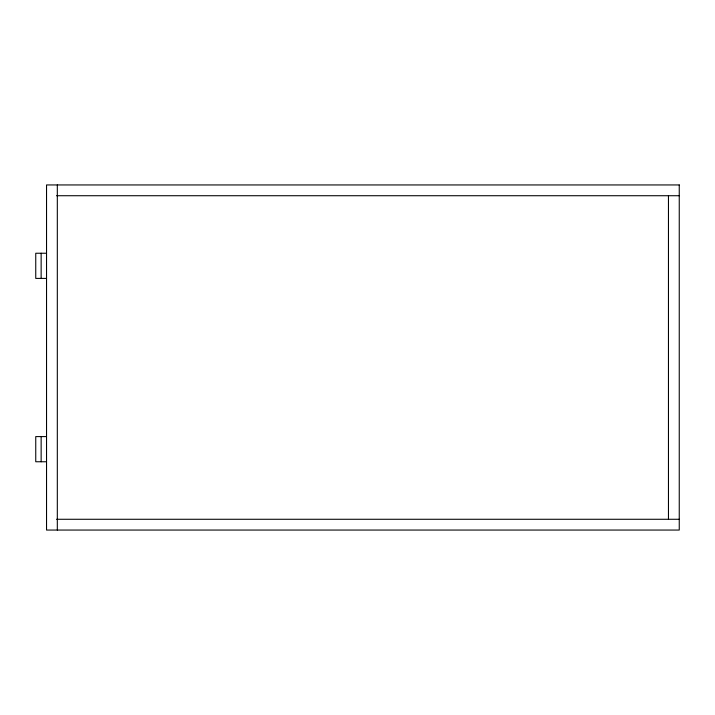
<?xml version="1.0" encoding="UTF-8"?>
<svg xmlns="http://www.w3.org/2000/svg" width="715" height="715" viewBox="0 0 715 715"><rect width="100%" height="100%" fill="white"/><g stroke="black" fill="none" stroke-linecap="round" stroke-linejoin="round"><path stroke-width="1.07" d="M56.574 195.722L679.25 195.722M46.538 253.244L35.75 253.244L35.75 278.412L46.538 278.412M46.538 436.588L35.75 436.588L35.75 461.756L46.538 461.756M56.574 519.278L679.25 519.278M668.462 195.722L668.462 519.278M57.316 184.944L57.316 530.056M41.139 253.244L41.139 278.412M41.139 436.588L41.139 461.756M679.25 184.944L46.538 184.944L46.538 530.056L679.25 530.056L679.25 184.944"/></g></svg>
